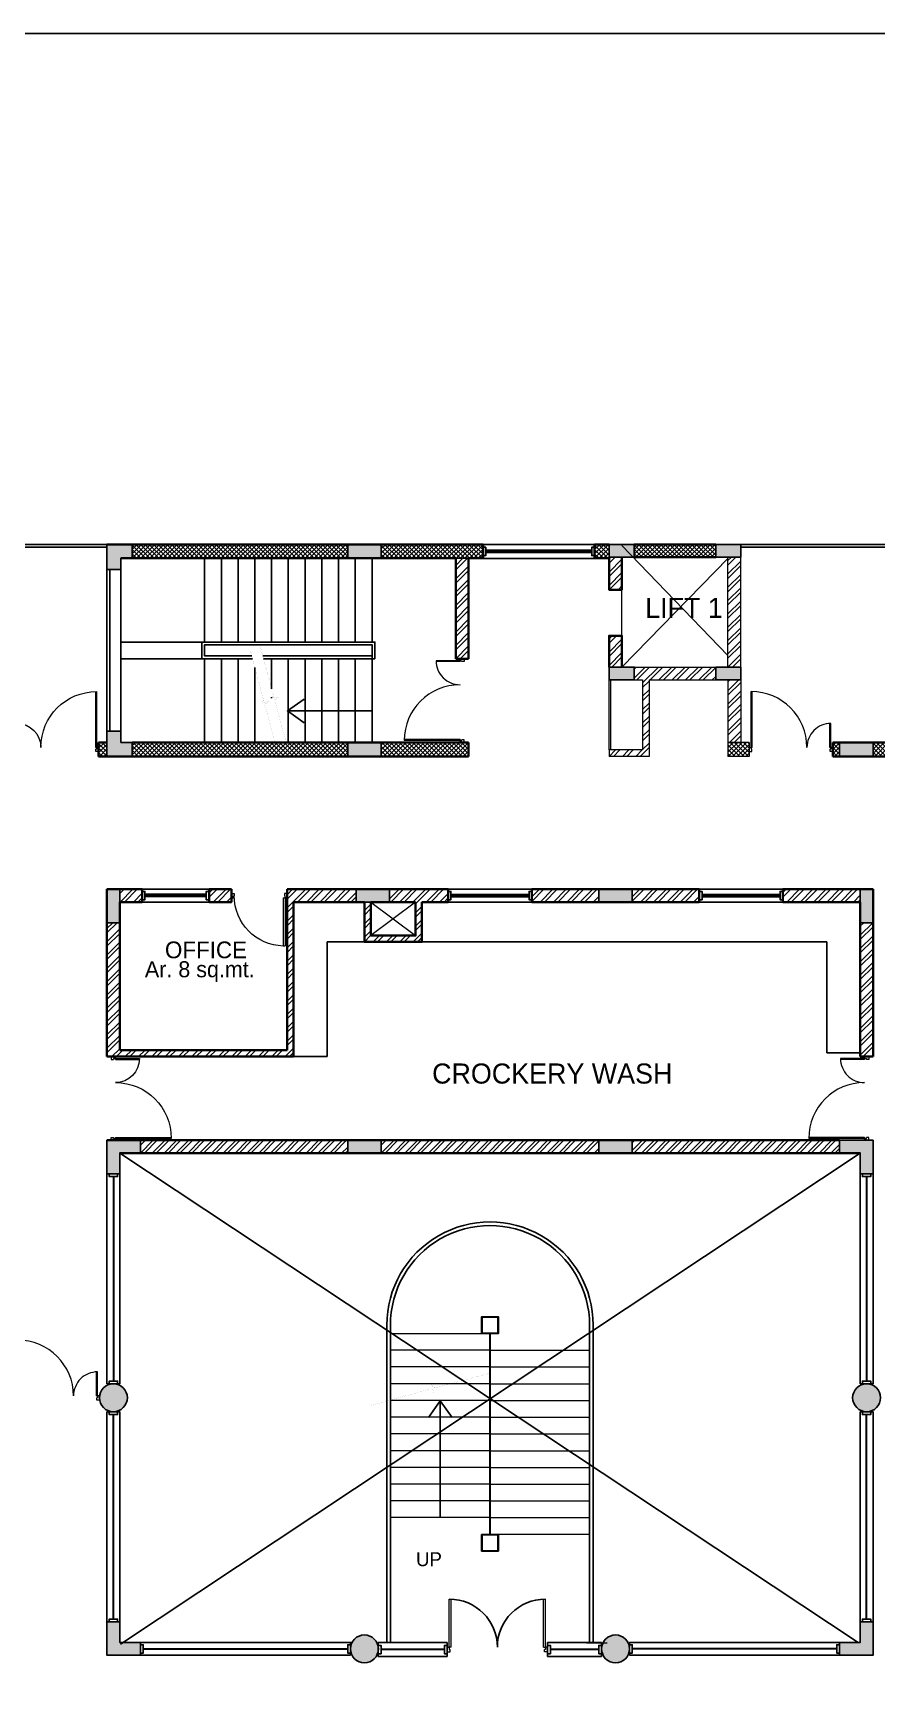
# Model space of a CAD drawing. Header units: millimetres. Extents: x -276609 to 1081398, y -453808 to 472098.
# Drawn here: x 54890 to 70005, y 85408 to 115306 of the extents above; entities that cross this region are included whole.
import ezdxf

# ---------------------------------------------------------------- set-up
doc = ezdxf.new("R2010")
doc.units = ezdxf.units.MM
doc.header["$MEASUREMENT"] = 0
for name, pattern in [('DASHED2', [0.375, 0.25, -0.125]), ('HIDDEN', [0.375, 0.25, -0.125]), ('Overhead', [3.96875, 2.38125, -1.5875])]:
    doc.linetypes.add(name, pattern=pattern)
for name, color, linetype in [('A-Anno Tags', 6, 'Continuous'), ('A-Elevation', 4, 'Continuous'), ('A-Railing', 4, 'Continuous'), ('A-Steps', 3, 'Continuous'), ('A-Wall Patt', 8, 'Continuous'), ('A-Window', 4, 'Continuous'), ('AREA', 7, 'Continuous'), ('Dimension', 7, 'Continuous'), ('S-Conc Patt', 9, 'Continuous'), ('text', 252, 'Continuous')]:
    doc.layers.add(name, color=color, linetype=linetype)
for name, color, linetype, lineweight in [('A-BEAM-1-8', 8, 'HIDDEN', 9), ('A-Detail Lines', 241, 'Continuous', 25), ('A-DETL-LLIN', 3, 'Continuous', 9), ('A-Door', 4, 'Continuous', 9), ('A-FLOR-STRS', 2, 'Continuous', 9), ('A-SECT-MBND', 5, 'Overhead', 9), ('A-Wall Sec', 1, 'Continuous', 20), ('S-Concrete', 40, 'Continuous', 25), ('STAIR', 3, 'Continuous', 9)]:
    doc.layers.add(name, color=color, linetype=linetype, lineweight=lineweight)
doc.styles.get("Standard").update_dxf_attribs({"font": ''})
doc.styles.get('Standard').set_extended_font_data('Gill Sans MT')
doc.dimstyles.get("Standard").update_dxf_attribs({"dimtxt": 0.18, "dimasz": 0.18, "dimexe": 0.18, "dimexo": 0.0625, "dimgap": 0.09, "dimtad": 0, "dimtih": 1, "dimtoh": 1, "dimdec": 4, "dimzin": 0, "dimdsep": 46, "dimtxsty": 'Standard', "dimcen": 0.09, "dimadec": 0, "dimazin": 0, "dimtfac": 1, "dimtdec": 4, "dimtofl": 0, "dimtmove": 0, "dimatfit": 3, "dimfxl": 1, "dimtolj": 1, "dimtzin": 0, "dimarcsym": 0})

# ---------------------------------------------------------------- blocks, each defined once
blk = doc.blocks.new('win 2000 wide')
at = {"layer": 'A-Window', "color": 2, "lineweight": 60}
blk.add_line((499331, 105347), (497431, 105347), dxfattribs=at)
at = {"layer": 'A-Window'}
for points in [[(499381, 105472), (497381, 105472)], [(497381, 105422), (497431, 105422), (497431, 105272), (497381, 105272)], [(499381, 105422), (499331, 105422), (499331, 105272), (499381, 105272)], [(499381, 105222), (497381, 105222)]]:
    blk.add_lwpolyline(points, dxfattribs=at)
blk = doc.blocks.new('Big Door Garbage')
at = {"layer": 'A-Door', "color": 5, "lineweight": 18}
for p, q in [((-12550, 128778), (-12500, 128778)), ((-12550, 128703), (-12550, 128778)), ((-12550, 128703), (-12515, 128703)), ((-12515, 128738), (-12500, 128738)), ((-12515, 128703), (-12515, 128738)), ((-12515, 128703), (-12515, 128273)), ((-12499, 128703), (-12515, 128703)), ((-12500, 128778), (-12500, 128738)), ((-12499, 128703), (-12499, 128273)), ((-11101, 128703), (-11101, 127703)), ((-11101, 128703), (-11085, 128703)), ((-11100, 128778), (-11100, 128738)), ((-11050, 128778), (-11100, 128778)), ((-11085, 128738), (-11100, 128738)), ((-11085, 128703), (-11085, 128738)), ((-11050, 128703), (-11085, 128703)), ((-11085, 128703), (-11085, 127703)), ((-11050, 128703), (-11050, 128778))]:
    blk.add_line(p, q, dxfattribs=at)
at = {"layer": 'A-Door', "lineweight": 18}
for centre, radius, start, end in [((-12515, 128703), 430, 270, 0), ((-11085, 128703), 1000, 180, 270)]:
    blk.add_arc(centre, radius, start, end, dxfattribs=at)
blk = doc.blocks.new('ABL_Door_S - 1000 x 2100-11-3 Second Floor Lvl')
at = {"layer": 'A-Door', "color": 5}
for p, q in [((-500, 38), (-450, 38)), ((-500, -38), (-500, 38)), ((-450, 38), (-450, -3)), ((450, 38), (450, -3)), ((500, 38), (450, 38)), ((500, -38), (500, 38)), ((-500, -38), (-465, -38)), ((-465, -3), (-450, -3)), ((-465, -38), (-465, -3)), ((-430, -38), (-465, -38)), ((465, -3), (450, -3)), ((465, -38), (465, -3)), ((500, -38), (465, -38))]:
    blk.add_line(p, q, dxfattribs=at)
at = {"layer": 'A-Door', "color": 5, "lineweight": 18}
for p, q in [((-465, -38), (-465, -902)), ((-430, -38), (-430, -902)), ((-430, -902), (-465, -902))]:
    blk.add_line(p, q, dxfattribs=at)
at = {"layer": 'A-Door'}
blk.add_arc((-450, -3), 900, 271.2733, 0, dxfattribs=at)
blk = doc.blocks.new('ergrthyjty')
at = {"layer": 'S-Conc Patt'}
for points in [[(485641, 105163), (485191, 105163), (485191, 104713), (485441, 104713), (485441, 104913), (485641, 104913)], [(489506, 105163), (489506, 104913), (490106, 104913), (490106, 105163)], [(494191, 105163), (494191, 104933), (494641, 104933), (494641, 105163)], [(496101, 105163), (496101, 104933), (496551, 104933), (496551, 105163)], [(494191, 102963), (494191, 102733), (494641, 102733), (494641, 102963)], [(496101, 102963), (496101, 102733), (496551, 102733), (496551, 102963)], [(485641, 101363), (485191, 101363), (485191, 101813), (485441, 101813), (485441, 101613), (485641, 101613)], [(489506, 101613), (489506, 101363), (490106, 101363), (490106, 101613)], [(498321, 101613), (498321, 101363), (498921, 101363), (498921, 101613)], [(485421, 98983), (485191, 98983), (485191, 98383), (485421, 98383)], [(489656, 98983), (489656, 98753), (490256, 98753), (490256, 98983)], [(494006, 98983), (494006, 98753), (494606, 98753), (494606, 98983)], [(498921, 98983), (498691, 98983), (498691, 98383), (498921, 98383)], [(485191, 94483), (485191, 93883), (485421, 93883), (485421, 94253), (485791, 94253), (485791, 94483)], [(489506, 94483), (489506, 94253), (490106, 94253), (490106, 94483)], [(494006, 94483), (494006, 94253), (494606, 94253), (494606, 94483)], [(498321, 94483), (498321, 94253), (498691, 94253), (498691, 93883), (498921, 93883), (498921, 94483)], [(485556, 89868, 1), (485056, 89868, 1)], [(499056, 89868, 1), (498556, 89868, 1)], [(485791, 85253), (485791, 85483), (485421, 85483), (485421, 85853), (485191, 85853), (485191, 85253)], [(498921, 85253), (498921, 85853), (498691, 85853), (498691, 85483), (498321, 85483), (498321, 85253)], [(490056, 85368, 1), (489556, 85368, 1)], [(494556, 85368, 1), (494056, 85368, 1)]]:
    blk.add_hatch(color=8, dxfattribs=at).paths.add_polyline_path(points)
at = {"layer": 'S-Concrete'}
for points in [[(485641, 105163), (485191, 105163), (485191, 104713), (485441, 104713), (485441, 104913), (485641, 104913), (485641, 105163)], [(485641, 101363), (485191, 101363), (485191, 101813), (485441, 101813), (485441, 101613), (485641, 101613), (485641, 101363)]]:
    blk.add_lwpolyline(points, dxfattribs=at)
for points in [[(489506, 105163), (489506, 104913), (490106, 104913), (490106, 105163)], [(494191, 105163), (494191, 104933), (494641, 104933), (494641, 105163)], [(496101, 105163), (496101, 104933), (496551, 104933), (496551, 105163)], [(494191, 102963), (494191, 102733), (494641, 102733), (494641, 102963)], [(496101, 102963), (496101, 102733), (496551, 102733), (496551, 102963)], [(489506, 101613), (489506, 101363), (490106, 101363), (490106, 101613)], [(498321, 101613), (498321, 101363), (498921, 101363), (498921, 101613)], [(485421, 98983), (485191, 98983), (485191, 98383), (485421, 98383)], [(489656, 98983), (489656, 98753), (490256, 98753), (490256, 98983)], [(494006, 98983), (494006, 98753), (494606, 98753), (494606, 98983)], [(498921, 98983), (498691, 98983), (498691, 98383), (498921, 98383)], [(485791, 94483), (485191, 94483), (485191, 93883), (485421, 93883), (485421, 94253), (485791, 94253)], [(489506, 94483), (489506, 94253), (490106, 94253), (490106, 94483)], [(494006, 94483), (494006, 94253), (494606, 94253), (494606, 94483)], [(498321, 94483), (498921, 94483), (498921, 93883), (498691, 93883), (498691, 94253), (498321, 94253)], [(485791, 85253), (485191, 85253), (485191, 85853), (485421, 85853), (485421, 85483), (485791, 85483)], [(498321, 85253), (498921, 85253), (498921, 85853), (498691, 85853), (498691, 85483), (498321, 85483)]]:
    blk.add_lwpolyline(points, close=True, dxfattribs=at)
for centre in [(485306, 89868), (498806, 89868), (489806, 85368), (494306, 85368)]:
    blk.add_circle(centre, 250, dxfattribs=at)
blk = doc.blocks.new('trhyj')
at = {"layer": 'A-Window', "color": 2, "lineweight": 30}
blk.add_line((485306, 93833), (485306, 90168), dxfattribs=at)
at = {"layer": 'A-Window'}
blk.add_lwpolyline([(485191, 90118), (485191, 93883), (485421, 93883), (485421, 90118), (485191, 90118)], close=True, dxfattribs=at)
for points in [[(485381, 93883), (485381, 93833), (485231, 93833), (485231, 93883)], [(485381, 90118), (485381, 90168), (485231, 90168), (485231, 90118)]]:
    blk.add_lwpolyline(points, dxfattribs=at)

msp = doc.modelspace()

# ---------------------------------------------------------------- hatches: boundary and pattern name
at = {"layer": 'A-Wall Patt'}
h = msp.add_hatch(dxfattribs=at)
h.set_pattern_fill('ANSI37', color=256, scale=450, style=0)
h.set_pattern_definition([(45, (56659.85, 105897.75), (-39.77476, 39.77476), []), (135, (56659.85, 105897.75), (-39.77476, -39.77476), [])])
h.paths.add_polyline_path([(60524.9, 106147.7), (56659.9, 106147.7), (56659.9, 105897.7), (60524.9, 105897.7)])
h.paths.add_polyline_path([(62949.9, 106147.7), (61124.9, 106147.7), (61124.9, 105897.7), (62459.9, 105897.7), (62689.9, 105897.7), (62949.9, 105897.7)])
h = msp.add_hatch(dxfattribs=at)
h.set_pattern_fill('ANSI37', color=256, scale=450, style=0)
h.set_pattern_definition([(45, (64949.85, 105897.75), (-39.7748, 39.7748), []), (135, (64949.85, 105897.75), (-39.7748, -39.7748), [])])
h.paths.add_polyline_path([(65209.9, 106147.7), (64949.9, 106147.7), (64949.9, 105897.7), (65209.9, 105897.7), (65209.9, 105917.7)])
h.paths.add_polyline_path([(67119.9, 106147.7), (65659.9, 106147.7), (65659.9, 105917.7), (67119.9, 105917.7)])
h = msp.add_hatch(dxfattribs=at)
h.set_pattern_fill('ANSI32', color=256, scale=450, angle=360, style=0)
h.set_pattern_definition([(45, (62459.85, 104097.75), (-119.324, 119.324), []), (45, (62539.4, 104097.75), (-119.324, 119.324), [])])
h.paths.add_polyline_path([(62689.9, 105897.7), (62459.9, 105897.7), (62459.9, 104097.7), (62689.9, 104097.7)])
h = msp.add_hatch(dxfattribs=at)
h.set_pattern_fill('ANSI32', color=256, scale=450, style=0)
h.set_pattern_definition([(45, (65347.27, 104355.64), (-119.324, 119.324), []), (45, (65426.82, 104355.64), (-119.324, 119.324), [])])
h.paths.add_polyline_path([(65439.9, 104511.1), (65209.9, 104511.1), (65209.9, 103947.7), (65439.9, 103947.7)])
h.paths.add_polyline_path([(65439.9, 105917.7), (65209.9, 105917.7), (65209.9, 105334.4), (65439.9, 105334.4)])
h = msp.add_hatch(dxfattribs=at)
h.set_pattern_fill('ANSI32', color=256, scale=450, style=0)
h.set_pattern_definition([(45, (67339.85, 103947.75), (-119.324, 119.324), []), (45, (67419.4, 103947.75), (-119.324, 119.324), [])])
h.paths.add_polyline_path([(67569.9, 105909.4), (67569.9, 105917.7), (67339.9, 105917.7), (67339.9, 103947.7), (67569.9, 103947.7), (67569.9, 104998)])
h = msp.add_hatch(dxfattribs=at)
h.set_pattern_fill('ANSI32', color=256, scale=450, style=0)
h.set_pattern_definition([(45, (65209.85, 102347.75), (-119.324, 119.324), []), (45, (65289.4, 102347.75), (-119.324, 119.324), [])])
h.paths.add_polyline_path([(67119.9, 103947.7), (65659.9, 103947.7), (65659.9, 103717.7), (65809.9, 103717.7), (65809.9, 102462.7), (65209.9, 102462.7), (65209.9, 102347.7), (65924.9, 102347.7), (65924.9, 103717.7), (67119.9, 103717.7)])
h.paths.add_polyline_path([(67339.9, 102597.7), (67569.9, 102597.7), (67569.9, 103717.7), (67339.9, 103717.7)])
h = msp.add_hatch(dxfattribs=at)
h.set_pattern_fill('ANSI37', color=256, scale=450, style=0)
h.set_pattern_definition([(45, (57137.23, 102536.5), (-39.77476, 39.77476), []), (135, (57137.23, 102536.5), (-39.77476, -39.77476), [])])
h.paths.add_polyline_path([(56659.9, 102597.7), (56659.9, 102347.7), (60524.9, 102347.7), (60524.9, 102597.7)])
h.paths.add_polyline_path([(62689.9, 102597.7), (61124.9, 102597.7), (61124.9, 102347.7), (62689.9, 102347.7)])
h.paths.add_polyline_path([(56209.9, 102597.7), (56059.9, 102597.7), (56059.9, 102347.7), (56209.9, 102347.7)])
h = msp.add_hatch(dxfattribs=at)
h.set_pattern_fill('ANSI37', color=256, scale=450, style=0)
h.set_pattern_definition([(45, (-428981.344, 985.06), (-39.7747564, 39.7747564), []), (135, (-428981.344, 985.06), (-39.7747564, -39.7747564), [])])
h.paths.add_polyline_path([(67569.9, 102597.7), (67339.9, 102597.7), (67339.9, 102347.7), (67569.9, 102347.7)])
h.paths.add_polyline_path([(69339.9, 102597.7), (69219.9, 102597.7), (69219.9, 102347.7), (69339.9, 102347.7)])
h.paths.add_polyline_path([(67719.9, 102597.7), (67569.9, 102597.7), (67569.9, 102347.7), (67719.9, 102347.7)])
h.paths.add_polyline_path([(71169.9, 102347.7), (72969.9, 102347.7), (72969.9, 102597.7), (71169.9, 102597.7)])
h.paths.add_polyline_path([(73569.9, 102347.7), (74024.9, 102347.7), (74024.9, 102597.7), (73569.9, 102597.7)])
h.paths.add_polyline_path([(74624.9, 102347.7), (75369.9, 102347.7), (75369.9, 102597.7), (74624.9, 102597.7)])
h.paths.add_polyline_path([(75969.9, 102347.7), (77769.9, 102347.7), (77769.9, 102597.7), (75969.9, 102597.7)])
h.paths.add_polyline_path([(78369.9, 102347.7), (78489.9, 102347.7), (78489.9, 102597.7), (78369.9, 102597.7)])
h.paths.add_polyline_path([(69939.9, 102597.7), (69939.9, 102472.7), (69939.9, 102347.7), (70569.9, 102347.7), (70569.9, 102597.7)])
h = msp.add_hatch(dxfattribs=at)
h.set_pattern_fill('ANSI32', color=256, scale=450, style=0)
h.set_pattern_definition([(45, (59504.64, 97309.5), (-119.324, 119.324), []), (45, (59584.19, 97309.5), (-119.324, 119.324), [])])
h.paths.add_polyline_path([(59554.9, 97516.9), (59439.9, 97516.9), (59439.9, 97082.7), (56439.9, 97082.7), (56439.9, 97516.9), (56209.9, 97516.9), (56209.9, 96967.7), (59554.9, 96967.7)])
h.paths.add_polyline_path([(58439.9, 99967.7), (58039.9, 99967.7), (58039.9, 99737.7), (58439.9, 99737.7)], flags=17)
h.paths.add_polyline_path([(56839.9, 99967.7), (56439.9, 99967.7), (56439.9, 99737.7), (56839.9, 99737.7)], flags=17)
h.paths.add_polyline_path([(60939.9, 99737.7), (60824.9, 99737.7), (60824.9, 99022.7), (61854.9, 99022.7), (61854.9, 99737.7), (61739.9, 99737.7), (61739.9, 99137.7), (60939.9, 99137.7)])
h.paths.add_polyline_path([(61274.9, 99967.7), (61274.9, 99737.7), (62324.9, 99737.7), (62324.9, 99967.7)])
h.paths.add_polyline_path([(56209.9, 97516.9), (56439.9, 97516.9), (56439.9, 99367.7), (56209.9, 99367.7)])
h.paths.add_polyline_path([(59439.9, 97516.9), (59554.9, 97516.9), (59554.9, 99737.7), (60674.9, 99737.7), (60674.9, 99967.7), (59439.9, 99967.7)])
h = msp.add_hatch(dxfattribs=at)
h.set_pattern_fill('ANSI32', color=256, scale=450, style=0)
h.set_pattern_definition([(45, (64210.41, 99737.75), (-119.324, 119.324), []), (45, (64289.96, 99737.75), (-119.324, 119.324), [])])
h.paths.add_polyline_path([(64210.4, 99967.7), (63824.9, 99967.7), (63824.9, 99737.7), (64210.4, 99737.7)])
h.paths.add_polyline_path([(65024.9, 99967.7), (64210.4, 99967.7), (64210.4, 99737.7), (65024.9, 99737.7)])
h = msp.add_hatch(dxfattribs=at)
h.set_pattern_fill('ANSI32', color=256, scale=450, style=0)
h.set_pattern_definition([(45, (65624.85, 96967.75), (-119.324, 119.324), []), (45, (65704.4, 96967.75), (-119.324, 119.324), [])])
h.paths.add_polyline_path([(69939.9, 99367.7), (69709.9, 99367.7), (69709.9, 96967.7), (69939.9, 96967.7)])
h.paths.add_polyline_path([(69709.9, 99967.7), (68324.9, 99967.7), (68324.9, 99737.7), (69709.9, 99737.7)])
h.paths.add_polyline_path([(66824.9, 99967.7), (65624.9, 99967.7), (65624.9, 99737.7), (66824.9, 99737.7)])
h = msp.add_hatch(dxfattribs=at)
h.set_pattern_fill('ANSI32', color=256, scale=400, style=0)
h.set_pattern_definition([(45, (56809.85, 95237.75), (-106.066, 106.066), []), (45, (56880.56, 95237.75), (-106.066, 106.066), [])])
h.paths.add_polyline_path([(60524.9, 95467.7), (56809.9, 95467.7), (56809.9, 95237.7), (60524.9, 95237.7)])
h = msp.add_hatch(dxfattribs=at)
h.set_pattern_fill('ANSI32', color=256, scale=400, style=0)
h.set_pattern_definition([(45, (61124.85, 95237.75), (-106.066, 106.066), []), (45, (61195.56, 95237.75), (-106.066, 106.066), [])])
h.paths.add_polyline_path([(69339.9, 95467.7), (65624.9, 95467.7), (65624.9, 95237.7), (69339.9, 95237.7)])
h.paths.add_polyline_path([(65024.9, 95467.7), (64210.4, 95467.7), (64210.4, 95237.7), (65024.9, 95237.7)])
h.paths.add_polyline_path([(64210.4, 95467.7), (61124.9, 95467.7), (61124.9, 95237.7), (64210.4, 95237.7)])

# ---------------------------------------------------------------- linework, layer by layer
at = {"layer": 'A-Anno Tags'}
msp.add_line((62459.9, 105897.7), (62689.9, 105897.7), dxfattribs=at)
at = {"layer": 'A-BEAM-1-8', "linetype": 'Continuous', "ltscale": 500}
for p, q in [((61739.9, 99737.7), (60939.9, 99137.7)), ((60939.9, 99737.7), (61739.9, 99137.7))]:
    msp.add_line(p, q, dxfattribs=at)
at = {"layer": 'A-Detail Lines'}
for p, q in [((67344.9, 105897.7), (65434.9, 103947.7)), ((65439.9, 106124.8), (67334.9, 104154.8))]:
    msp.add_line(p, q, dxfattribs=at)
at = {"layer": 'A-Detail Lines', "linetype": 'Continuous', "ltscale": 500}
for p, q in [((56439.9, 95237.7), (69674.9, 86467.7)), ((69709.9, 95237.7), (56451.8, 86437))]:
    msp.add_line(p, q, dxfattribs=at)
at = {"layer": 'A-DETL-LLIN'}
msp.add_line((65439.9, 104522.7), (65439.9, 105322.7), dxfattribs=at)
at = {"layer": 'A-Door'}
for p, q in [((65209.9, 102462.7), (65209.9, 103717.7)), ((65239.9, 102462.7), (65239.9, 103717.7))]:
    msp.add_line(p, q, dxfattribs=at)
at = {"layer": 'A-Door', "color": 5, "lineweight": 18}
for p, q in [((62345.5, 86383.2), (62345.5, 87244.3)), ((62380.5, 86383.2), (62380.5, 87243.6)), ((64032.7, 86383.2), (64032.7, 87243.6)), ((64067.7, 86383.2), (64067.7, 87244.3)), ((62306.6, 86383.2), (62306.6, 86299.9)), ((62306.6, 86383.2), (62345.5, 86383.2)), ((62306.6, 86299.9), (62362.2, 86299.9)), ((62380.5, 86383.2), (62345.5, 86383.2)), ((62345.5, 86383.2), (62345.5, 86344.3)), ((62345.5, 86344.3), (62362.2, 86344.3)), ((62362.2, 86299.9), (62362.2, 86344.3)), ((64032.7, 86383.2), (64067.7, 86383.2)), ((64051.1, 86299.9), (64051.1, 86344.3)), ((64067.7, 86344.3), (64051.1, 86344.3)), ((64106.6, 86299.9), (64051.1, 86299.9)), ((64106.6, 86383.2), (64067.7, 86383.2)), ((64067.7, 86383.2), (64067.7, 86344.3)), ((64106.6, 86383.2), (64106.6, 86299.9)), ((64106.6, 86383.2), (64106.6, 86299.9))]:
    msp.add_line(p, q, dxfattribs=at)
at = {"layer": 'A-Elevation'}
for p, q in [((60154.9, 96967.7), (60154.9, 99022.7)), ((60154.9, 99022.7), (69109.9, 99022.7)), ((69109.9, 99022.7), (69109.9, 97037.7)), ((59554.9, 96967.7), (60154.9, 96967.7)), ((69709.9, 97037.7), (69109.9, 97037.7)), ((61224.9, 86463.5), (61224.9, 92155.1)), ((61289.9, 86463.5), (61289.9, 92152.1)), ((64859.8, 86463.5), (64859.8, 92158.1)), ((64924.8, 86463.5), (64924.8, 92155.1))]:
    msp.add_line(p, q, dxfattribs=at)
for centre, radius, start, end in [((63074.9, 92155.1), 1850, 359.99985, 180.00015), ((63074.9, 92155.1), 1785, 0, 180.0963), ((62345.5, 86383.2), 861.1, 0, 90), ((64067.7, 86383.2), 861.1, 90, 180)]:
    msp.add_arc(centre, radius, start, end, dxfattribs=at)
at = {"layer": 'A-FLOR-STRS'}
for p, q in [((60649.5, 102597.7), (60649.3, 102598)), ((60674.9, 102598), (60674.9, 102597.7))]:
    msp.add_line(p, q, dxfattribs=at)
at = {"layer": 'A-Railing'}
for p, q in [((56209.9, 106147.7), (47209.9, 106147.7)), ((78939.9, 106147.7), (67569.9, 106147.7)), ((56209.9, 106097.7), (47259.9, 106097.7)), ((78889.5, 106097.7), (67569.9, 106097.7)), ((56209.9, 102797.7), (56209.9, 105697.7)), ((56259.9, 102797.7), (56259.9, 105697.7))]:
    msp.add_line(p, q, dxfattribs=at)
for points in [[(58817.9, 104097.7), (57909.9, 104097.7), (57909.9, 104397.7), (61011.3, 104397.7), (61011.3, 104097.7)], [(58804.6, 104147.7), (57959.9, 104147.7), (57959.9, 104347.7), (60961.3, 104347.7), (60961.3, 104147.7)], [(60961.3, 104097.7), (60961.3, 104147.7), (59003.1, 104147.7)], [(61011.3, 104097.7), (59016.4, 104097.7)]]:
    msp.add_lwpolyline(points, dxfattribs=at)
at = {"layer": 'A-SECT-MBND'}
msp.add_line((62209.9, 102597.7), (56659.9, 102597.7), dxfattribs=at)
at = {"layer": 'A-Steps'}
for p, q in [((57959.9, 104397.7), (57959.9, 105897.7)), ((58259.9, 104397.7), (58259.9, 105897.7)), ((58559.9, 104397.7), (58559.9, 105897.7)), ((58859.9, 104397.7), (58859.9, 105897.7)), ((59159.9, 104397.7), (59159.9, 105897.7)), ((59459.9, 104397.7), (59459.9, 105897.7)), ((59759.9, 104397.7), (59759.9, 105897.7)), ((60059.9, 104397.7), (60059.9, 105897.7)), ((60359.9, 104397.7), (60359.9, 105897.7)), ((60659.9, 104397.7), (60659.9, 105897.7)), ((60959.9, 104397.7), (60959.9, 105897.7)), ((56459.9, 102797.7), (56459.9, 105697.7)), ((57909.9, 104397.7), (56459.9, 104397.7)), ((57909.9, 104097.7), (56459.9, 104097.7)), ((57959.9, 104097.7), (57959.9, 102597.7)), ((58259.9, 104097.7), (58259.9, 102597.7)), ((58559.9, 104097.7), (58559.9, 102597.7)), ((59159.9, 104097.7), (59159.9, 103558.7)), ((59459.9, 104097.7), (59459.9, 102597.7)), ((59759.9, 104097.7), (59759.9, 102597.7)), ((60059.9, 104097.7), (60059.9, 102597.7)), ((60359.9, 104097.7), (60359.9, 102597.7)), ((60659.9, 104097.7), (60659.9, 102597.7)), ((60959.9, 104097.7), (60959.9, 102597.7)), ((58859.9, 103940.3), (58859.9, 102597.7))]:
    msp.add_line(p, q, dxfattribs=at)
at = {"layer": 'A-Steps', "linetype": 'DASHED2', "ltscale": 1000}
msp.add_line((59159.9, 103408.3), (59159.9, 103390.5), dxfattribs=at)
at = {"layer": 'A-Steps', "const_width": 1}
for points in [[(58949.8, 104347.7), (59193.7, 103431.6), (59122.2, 103382.4), (59291.8, 103419.3), (59211.4, 103365.1), (59432.1, 102563.7)], [(58774.2, 104262.2), (59018, 103346), (58946.5, 103296.8), (59116.1, 103333.7), (59035.8, 103279.5), (59256.5, 102478.1)]]:
    msp.add_lwpolyline(points, dxfattribs=at)
at = {"layer": 'A-Wall Patt'}
msp.add_line((67569.9, 102597.7), (67339.9, 102597.7), dxfattribs=at)
at = {"layer": 'A-Wall Sec', "lineweight": 35}
for p, q in [((56209.9, 106147.7), (62949.9, 106147.7)), ((62949.9, 105897.7), (62949.9, 106147.7)), ((64949.9, 106147.7), (65209.9, 106147.7)), ((64949.9, 105897.7), (64949.9, 106147.7)), ((56459.9, 105897.7), (62459.9, 105897.7)), ((62459.9, 105897.7), (62459.9, 104097.7)), ((62689.9, 105897.7), (62949.9, 105897.7)), ((62689.9, 105897.7), (62689.9, 104097.7)), ((64949.9, 105897.7), (65209.9, 105897.7)), ((62689.9, 104097.7), (62459.9, 104097.7)), ((56059.9, 102347.7), (56059.9, 102597.7)), ((56059.9, 102597.7), (56209.9, 102597.7)), ((62689.9, 102597.7), (56659.9, 102597.7)), ((62689.9, 102597.7), (62689.9, 102347.7)), ((69339.9, 102597.7), (69219.9, 102597.7)), ((69219.9, 102597.7), (69219.9, 102347.7)), ((70569.9, 102597.7), (69339.9, 102597.7)), ((56059.9, 102347.7), (56209.9, 102347.7)), ((56209.9, 102347.7), (62689.9, 102347.7)), ((69219.9, 102347.7), (69339.9, 102347.7)), ((69339.9, 102347.7), (70569.9, 102347.7)), ((56209.9, 99967.7), (56209.9, 96967.7)), ((56839.9, 99967.7), (56209.9, 99967.7)), ((56839.9, 99737.7), (56839.9, 99967.7)), ((58439.9, 99967.7), (58039.9, 99967.7)), ((58039.9, 99967.7), (58039.9, 99737.7)), ((58439.9, 99737.7), (58439.9, 99967.7)), ((59439.9, 97082.7), (59439.9, 99967.7)), ((62324.9, 99967.7), (59439.9, 99967.7)), ((62324.9, 99737.7), (62324.9, 99967.7)), ((66824.9, 99967.7), (63824.9, 99967.7)), ((63824.9, 99967.7), (63824.9, 99737.7)), ((66824.9, 99737.7), (66824.9, 99967.7)), ((69939.9, 99967.7), (68324.9, 99967.7)), ((68324.9, 99967.7), (68324.9, 99737.7)), ((69939.9, 96967.7), (69939.9, 99967.7)), ((56439.9, 97082.7), (56439.9, 99737.7)), ((56439.9, 99737.7), (56839.9, 99737.7)), ((58039.9, 99737.7), (58439.9, 99737.7)), ((59554.9, 96967.7), (59554.9, 99737.7)), ((59554.9, 99737.7), (60824.9, 99737.7)), ((60939.9, 99737.7), (61739.9, 99737.7)), ((61854.9, 99737.7), (62324.9, 99737.7)), ((63824.9, 99737.7), (66824.9, 99737.7)), ((68324.9, 99737.7), (69709.9, 99737.7)), ((69709.9, 99737.7), (69709.9, 96967.7)), ((56209.9, 96967.7), (59554.9, 96967.7)), ((56439.9, 97082.7), (59439.9, 97082.7)), ((69939.9, 96967.7), (69709.9, 96967.7)), ((69339.9, 95467.7), (56209.9, 95467.7)), ((69709.9, 95237.7), (56439.9, 95237.7))]:
    msp.add_line(p, q, dxfattribs=at)
at = {"layer": 'A-Wall Sec'}
for p, q in [((65659.9, 103947.7), (67119.9, 103947.7)), ((65659.9, 103717.7), (65809.9, 103717.7)), ((65809.9, 103717.7), (65809.9, 102462.7)), ((65924.9, 103717.7), (67119.9, 103717.7)), ((65924.9, 103717.7), (65924.9, 102347.7)), ((67339.9, 103717.7), (67339.9, 102347.7)), ((67569.9, 103717.7), (67569.9, 102597.7)), ((67719.9, 102597.7), (67569.9, 102597.7)), ((67719.9, 102597.7), (67719.9, 102347.7)), ((65809.9, 102462.7), (65209.9, 102462.7)), ((65209.9, 102462.7), (65209.9, 102347.7)), ((65924.9, 102347.7), (65209.9, 102347.7)), ((67719.9, 102347.7), (67339.9, 102347.7))]:
    msp.add_line(p, q, dxfattribs=at)
at = {"layer": 'A-Wall Sec', "lineweight": 35}
for points in [[(65659.9, 106147.7), (67119.9, 106147.7)], [(65209.9, 105917.7), (65209.9, 105334.4), (65439.9, 105334.4), (65439.9, 105917.7)], [(65659.9, 105917.7), (67119.9, 105917.7)], [(65209.9, 103947.7), (65209.9, 104511.1), (65439.9, 104511.1), (65439.9, 103947.7)], [(61854.9, 99737.7), (61854.9, 99022.7), (60824.9, 99022.7), (60824.9, 99737.7)], [(61739.9, 99737.7), (61739.9, 99137.7), (60939.9, 99137.7), (60939.9, 99737.7)]]:
    msp.add_lwpolyline(points, dxfattribs=at)
at = {"layer": 'A-Wall Sec'}
for points in [[(67339.9, 103947.7), (67339.9, 105917.7)], [(67569.9, 105238.4), (67569.9, 105917.7)], [(67569.9, 103947.7), (67569.9, 105238.4)]]:
    msp.add_lwpolyline(points, dxfattribs=at)
at = {"layer": 'A-Window', "color": 2, "lineweight": 60}
for p, q in [((57989.9, 99852.7), (56889.9, 99852.7)), ((62374.9, 99852.7), (63774.9, 99852.7)), ((66874.9, 99852.7), (68274.9, 99852.7))]:
    msp.add_line(p, q, dxfattribs=at)
at = {"layer": 'A-Window'}
for p, q in [((61072, 86466.6), (61072, 86216.6)), ((62306.6, 86216.6), (62306.6, 86466.6)), ((64106.6, 86216.6), (64106.6, 86466.6)), ((65074, 86466.6), (65074, 86216.6))]:
    msp.add_line(p, q, dxfattribs=at)
at = {"layer": 'A-Window', "color": 2, "lineweight": 30}
for p, q in [((62256.6, 86341.6), (61122, 86341.6)), ((65024.5, 86341.6), (64156.6, 86341.6))]:
    msp.add_line(p, q, dxfattribs=at)
at = {"layer": 'A-Window'}
for points in [[(58039.9, 99967.7), (56839.9, 99967.7)], [(56839.9, 99927.7), (56889.9, 99927.7), (56889.9, 99777.7), (56839.9, 99777.7)], [(58039.9, 99927.7), (57989.9, 99927.7), (57989.9, 99777.7), (58039.9, 99777.7)], [(62324.9, 99967.7), (63824.9, 99967.7)], [(62324.9, 99777.7), (62374.9, 99777.7), (62374.9, 99927.7), (62324.9, 99927.7)], [(63824.9, 99777.7), (63774.9, 99777.7), (63774.9, 99927.7), (63824.9, 99927.7)], [(66824.9, 99967.7), (68324.9, 99967.7)], [(66824.9, 99777.7), (66874.9, 99777.7), (66874.9, 99927.7), (66824.9, 99927.7)], [(68324.9, 99777.7), (68274.9, 99777.7), (68274.9, 99927.7), (68324.9, 99927.7)], [(58039.9, 99737.7), (56839.9, 99737.7)], [(62324.9, 99737.7), (63824.9, 99737.7)], [(66824.9, 99737.7), (68324.9, 99737.7)], [(61072, 86466.6), (62306.6, 86466.6)], [(61072, 86266.6), (61122, 86266.6), (61122, 86416.6), (61072, 86416.6)], [(62306.6, 86266.6), (62256.6, 86266.6), (62256.6, 86416.6), (62306.6, 86416.6)], [(65074, 86466.6), (64106.6, 86466.6)], [(64106.6, 86266.6), (64156.6, 86266.6), (64156.6, 86416.6), (64106.6, 86416.6)], [(65074.5, 86266.6), (65024.5, 86266.6), (65024.5, 86416.6), (65074.5, 86416.6)], [(61072, 86216.6), (62306.6, 86216.6)], [(65074, 86216.6), (64106.6, 86216.6)]]:
    msp.add_lwpolyline(points, dxfattribs=at)
at = {"layer": 'Dimension'}
msp.add_lwpolyline([(22372, 55906), (22372, 115306), (106372, 115306), (106372, 55906)], close=True, dxfattribs=at)
at = {"layer": 'S-Concrete'}
for points in [[(62924.9, 92005.1), (62924.9, 92305.1), (63224.9, 92305.1), (63224.9, 92005.1)], [(62932.9, 92013.1), (62932.9, 92297.1), (63216.9, 92297.1), (63216.9, 92013.1)], [(62924.9, 88405.1), (62924.9, 88105.1), (63224.9, 88105.1), (63224.9, 88405.1)], [(62932.9, 88397.1), (62932.9, 88113.1), (63216.9, 88113.1), (63216.9, 88397.1)]]:
    msp.add_lwpolyline(points, close=True, dxfattribs=at)
at = {"layer": 'STAIR'}
for p, q in [((61289.9, 92005.1), (63068.9, 92005.1)), ((63068.9, 88405.1), (63068.9, 92005.1)), ((63074.9, 88405.1), (63074.9, 92005.1)), ((63080.9, 88405.1), (63080.9, 92005.1)), ((63068.9, 91705.1), (61289.9, 91705.1)), ((63080.9, 91705.1), (64859.8, 91705.1)), ((63068.9, 91405.1), (61289.9, 91405.1)), ((63080.9, 91405.1), (64859.8, 91405.1)), ((63068.9, 91105.1), (61289.9, 91105.1)), ((63080.9, 91105.1), (64859.8, 91105.1)), ((63068.9, 90805.1), (61289.9, 90805.1)), ((63080.9, 90805.1), (64859.8, 90805.1)), ((63068.9, 90505.1), (61289.9, 90505.1)), ((63080.9, 90505.1), (64859.8, 90505.1)), ((63068.9, 90205.1), (61289.9, 90205.1)), ((63080.9, 90205.1), (64859.8, 90205.1)), ((63068.9, 89905.1), (61289.9, 89905.1)), ((63080.9, 89905.1), (64859.8, 89905.1)), ((63068.9, 89605.1), (61289.9, 89605.1)), ((63080.9, 89605.1), (64859.8, 89605.1)), ((63068.9, 89305.1), (61289.9, 89305.1)), ((63080.9, 89305.1), (64859.8, 89305.1)), ((63068.9, 89005.1), (61289.9, 89005.1)), ((63080.9, 89005.1), (64859.8, 89005.1)), ((63068.9, 88705.1), (61289.9, 88705.1)), ((63080.9, 88705.1), (64859.8, 88705.1)), ((64859.8, 88405.1), (63080.9, 88405.1)), ((64805.9, 86463.5), (65177.5, 86463.5))]:
    msp.add_line(p, q, dxfattribs=at)
at = {"layer": 'STAIR', "const_width": 1}
msp.add_lwpolyline([(63060.6, 91290.7), (62079.1, 91029.4), (62029.8, 91100.9), (62066.7, 90931.3), (62012.6, 91011.6), (60949.1, 90718.7)], dxfattribs=at)

# ---------------------------------------------------------------- block references
at = {"layer": 'A-Door'}
msp.add_blockref('win 2000 wide', (-434431.4, 675.5), dxfattribs=at)
for p, rotation in [((-66165.5, 91547.7), 270), ((56669.9, 231213.1), 180), ((-58915.5, 84417.7), 270), ((43524.9, 219590.6), 180)]:
    msp.add_blockref('Big Door Garbage', p, dxfattribs=dict(at, rotation=rotation))
at = {"layer": 'A-Door', "xscale": -1}
for p, rotation in [((67109.9, 231213.1), 180), ((185065.2, 84417.7), 90)]:
    msp.add_blockref('Big Door Garbage', p, dxfattribs=dict(at, rotation=rotation))
msp.add_blockref('ABL_Door_S - 1000 x 2100-11-3 Second Floor Lvl', (58939.9, 99852.7), dxfattribs=at)
at = {"layer": 'A-Window'}
for p in [(-428981.3, 985.1), (-415481.3, 985.1)]:
    msp.add_blockref('trhyj', p, dxfattribs=at)
at = {"layer": 'A-Window', "xscale": -1}
for p, rotation in [((-428981.3, 180720.4), 180), ((-415481.3, 180720.4), 180), ((-24542.8, -398953.4), 270)]:
    msp.add_blockref('trhyj', p, dxfattribs=dict(at, rotation=rotation))
at = {"layer": 'A-Window', "rotation": 90}
msp.add_blockref('trhyj', (150692.5, -398953.4), dxfattribs=at)
at = {"layer": 'S-Concrete'}
msp.add_blockref('ergrthyjty', (-428981.3, 985.1), dxfattribs=at)

# ---------------------------------------------------------------- texts
at = {"layer": 'A-Anno Tags', "insert": (61748.4, 88085), "char_height": 250, "attachment_point": 1}
msp.add_mtext('{\\fCentury Gothic|b0|i0|c0|p34;UP}', dxfattribs=at)
at = {"layer": 'AREA', "insert": (56888.8, 98677.5), "char_height": 288, "width": 6203.897, "attachment_point": 1}
msp.add_mtext('{\\fCentury Gothic|b0|i0|c0|p34;Ar. 8 sq.mt.}', dxfattribs=at)
at = {"layer": 'text', "width": 7754.871, "attachment_point": 1}
for s, insert, char_height in [('{\\fCentury Gothic|b0|i0|c0|p34;LIFT 1}', (65856.2, 105189.5), 360), ('\\pi3183.7;{\\fCentury Gothic|b0|i0|c0|p34;OFFICE}', (54065, 99030.5), 300), ('\\pi1761.4;{\\fCentury Gothic|b0|i0|c0|p34;CROCKERY WASH}', (60275.8, 96844.3), 360)]:
    msp.add_mtext(s, dxfattribs=dict(at, insert=insert, char_height=char_height))

# ---------------------------------------------------------------- leaders
at = {"layer": 'A-Anno Tags'}
msp.add_leader([(59443, 103162.8), (60943, 103162.8)], dimstyle='Standard', override={"dimasz": 300, "dimgap": 0.09, "dimtad": 0, "dimldrblk": 'Open90'}, dxfattribs=at)
at = {"layer": 'A-Detail Lines'}
msp.add_leader([(62181.8, 90799.8), (62181.8, 88705.1)], dimstyle='Standard', override={"dimasz": 300, "dimldrblk": 'Open90'}, dxfattribs=at)

doc.saveas('drawing.dxf')
